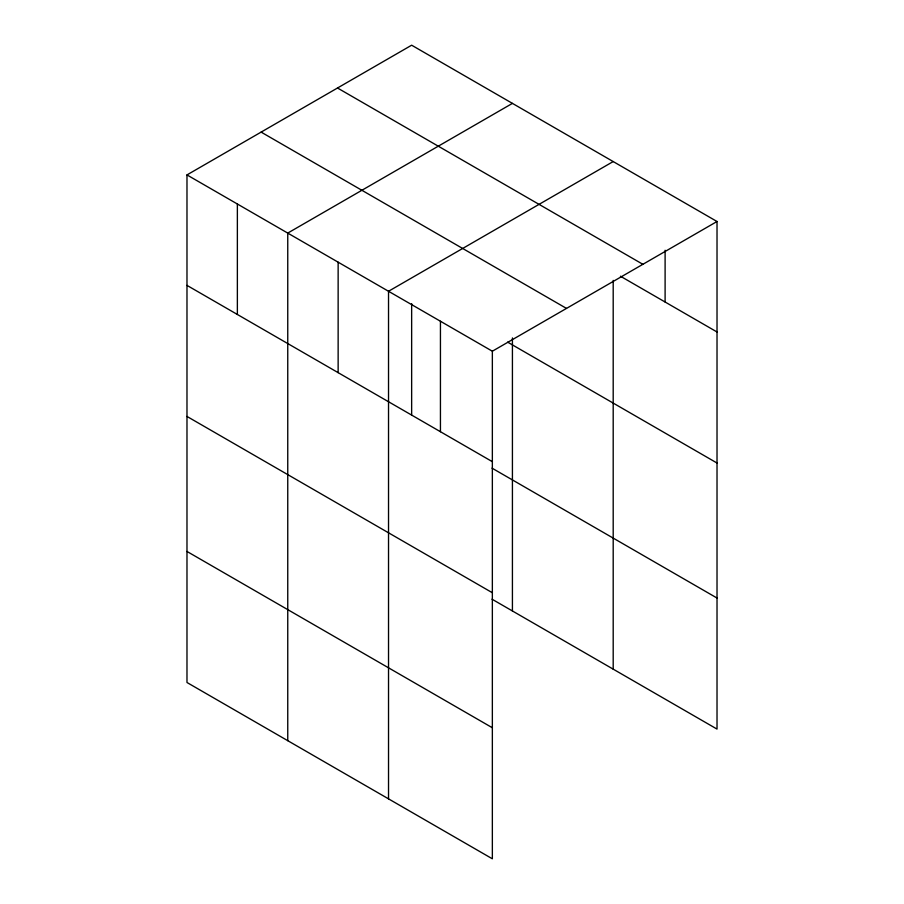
<?xml version="1.0" encoding="UTF-8"?>
<svg xmlns="http://www.w3.org/2000/svg" width="904" height="904" viewBox="0 0 904 904"><rect width="100%" height="100%" fill="white"/><g stroke="black" fill="none" stroke-linecap="round" stroke-linejoin="round"><path stroke-width="1.36" d="M613.194 280.398L613.194 669.152M186.981 174.913L492.352 351.215L492.352 858.8L186.981 682.497L186.981 174.913L411.648 45.2L717.019 221.503L717.019 729.087L492.025 599.194M512.421 103.384L287.755 233.085L287.755 740.681M613.194 161.556L388.528 291.269L388.528 798.853M492.352 351.215L717.019 221.503M337.508 88.004L642.88 264.307M620.438 276.217L717.019 331.983M261.12 132.108L566.492 308.411M507.619 342.13L717.019 463.029M186.981 285.381L492.352 461.684M492.025 468.148L717.019 598.041M186.981 416.439L492.352 592.741M186.981 551.451L492.352 727.754M665.107 250.261L665.107 302.015M512.421 337.938L512.421 610.968M440.44 321.236L440.44 431.716M411.648 303.597L411.648 414.71M338.141 262.183L338.141 372.651M237.368 203.999L237.368 314.479"/></g></svg>
